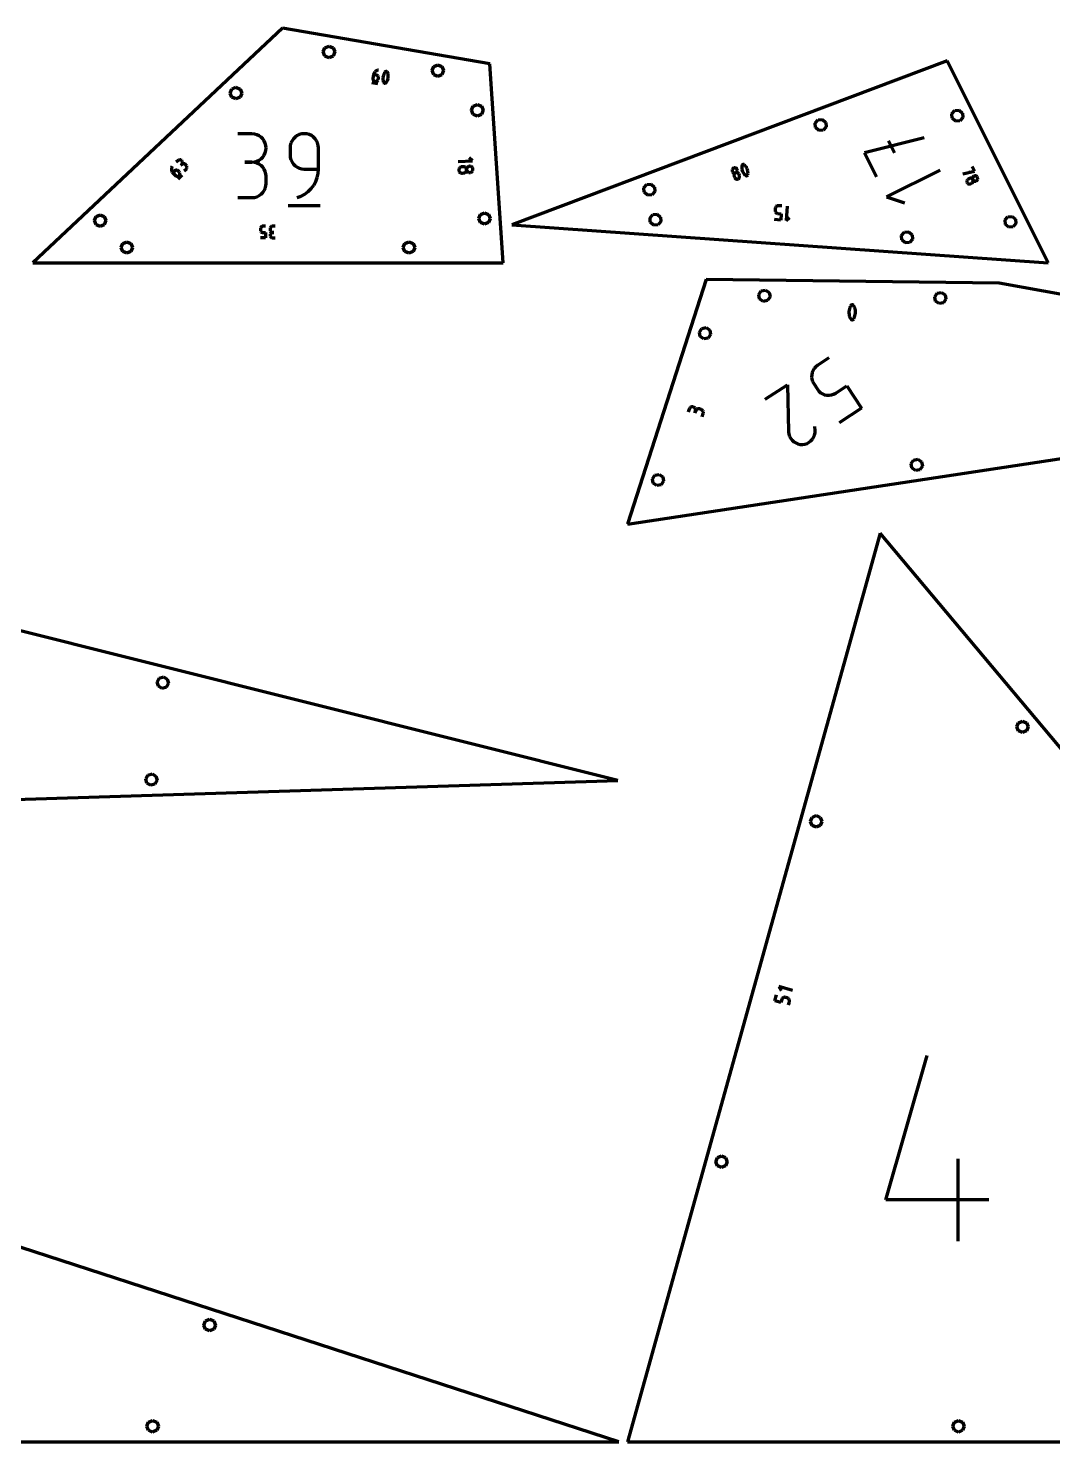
# Model space of a CAD drawing. Header units: inches. Extents: x -100 to 100, y -100 to -26.
# Drawn here: x -2.86 to 11.65, y -84.78 to -64.78 of the extents above; entities that cross this region are included whole.
import ezdxf

# ---------------------------------------------------------------- set-up
doc = ezdxf.new("R2010")
doc.units = ezdxf.units.IN
doc.header["$MEASUREMENT"] = 0
for name, color, linetype, lineweight in [('annotation', 7, 'Continuous', 0), ('boundary', 7, 'Continuous', 0), ('hole', 7, 'Continuous', 0)]:
    doc.layers.add(name, color=color, linetype=linetype, lineweight=lineweight)

msp = doc.modelspace()

# ---------------------------------------------------------------- linework, layer by layer
at = {"layer": 'annotation', "color": 1, "lineweight": 70}
for p, q in [((2.032182, -65.422059), (2.029472, -65.433012)), ((2.036365, -65.411806), (2.032182, -65.422059)), ((2.041901, -65.402368), (2.036365, -65.411806)), ((2.048669, -65.393862), (2.041901, -65.402368)), ((2.056547, -65.386402), (2.048669, -65.393862)), ((2.065415, -65.380103), (2.056547, -65.386402)), ((2.075151, -65.37508), (2.065415, -65.380103)), ((2.085635, -65.37145), (2.075151, -65.37508)), ((2.096746, -65.369327), (2.085635, -65.37145)), ((2.096746, -65.369327), (2.096746, -65.369327)), ((2.181107, -65.412404), (2.173778, -65.426816)), ((2.189936, -65.398691), (2.181107, -65.412404)), ((2.192658, -65.395531), (2.189936, -65.398691)), ((2.189936, -65.398691), (2.189936, -65.398691)), ((2.195813, -65.392982), (2.192658, -65.395531)), ((2.199308, -65.391058), (2.195813, -65.392982)), ((2.203051, -65.389771), (2.199308, -65.391058)), ((2.206948, -65.389137), (2.203051, -65.389771)), ((2.210909, -65.38917), (2.206948, -65.389137)), ((2.214839, -65.389883), (2.210909, -65.38917)), ((2.218648, -65.39129), (2.214839, -65.389883)), ((2.222242, -65.393406), (2.218648, -65.39129)), ((2.223581, -65.394432), (2.222242, -65.393406)), ((2.222242, -65.393406), (2.222242, -65.393406)), ((2.224841, -65.395563), (2.223581, -65.394432)), ((2.226016, -65.39679), (2.224841, -65.395563)), ((2.2271, -65.398105), (2.226016, -65.39679)), ((2.228089, -65.3995), (2.2271, -65.398105)), ((2.228975, -65.400968), (2.228089, -65.3995)), ((2.229754, -65.402499), (2.228975, -65.400968)), ((2.23042, -65.404086), (2.229754, -65.402499)), ((2.230967, -65.405719), (2.23042, -65.404086)), ((2.234745, -65.421627), (2.230967, -65.405719)), ((2.230967, -65.405719), (2.230967, -65.405719)), ((2.236871, -65.437685), (2.234745, -65.421627)), ((2.005773, -65.543765), (2.087823, -65.557841)), ((2.020115, -65.487554), (2.019579, -65.494211)), ((2.019579, -65.494211), (2.020216, -65.500672)), ((2.029472, -65.433012), (2.020115, -65.487554)), ((2.020115, -65.487554), (2.020115, -65.487554)), ((2.020216, -65.500672), (2.02194, -65.506818)), ((2.02194, -65.506818), (2.024666, -65.512528)), ((2.024666, -65.512528), (2.028306, -65.517679)), ((2.028306, -65.517679), (2.032776, -65.522152)), ((2.065912, -65.439264), (2.029472, -65.433012)), ((2.032776, -65.522152), (2.037988, -65.525825)), ((2.037988, -65.525825), (2.043857, -65.528577)), ((2.043857, -65.528577), (2.050296, -65.530287)), ((2.050296, -65.530287), (2.050296, -65.530287)), ((2.050296, -65.530287), (2.056951, -65.530824)), ((2.056951, -65.530824), (2.063409, -65.530186)), ((2.063409, -65.530186), (2.06955, -65.528461)), ((2.072366, -65.440973), (2.065912, -65.439264)), ((2.06955, -65.528461), (2.075253, -65.525733)), ((2.078243, -65.443718), (2.072366, -65.440973)), ((2.075253, -65.525733), (2.080398, -65.522089)), ((2.08346, -65.447379), (2.078243, -65.443718)), ((2.080398, -65.522089), (2.084865, -65.517613)), ((2.08793, -65.451837), (2.08346, -65.447379)), ((2.084865, -65.517613), (2.088534, -65.512393)), ((2.091569, -65.456972), (2.08793, -65.451837)), ((2.088534, -65.512393), (2.091284, -65.506512)), ((2.091284, -65.506512), (2.092995, -65.500057)), ((2.094292, -65.462666), (2.091569, -65.456972)), ((2.092995, -65.500057), (2.09611, -65.481904)), ((2.096013, -65.468799), (2.094292, -65.462666)), ((2.096647, -65.475252), (2.096013, -65.468799)), ((2.09611, -65.481904), (2.096647, -65.475252)), ((2.09611, -65.481904), (2.09611, -65.481904)), ((2.160993, -65.473032), (2.159868, -65.489026)), ((2.159868, -65.489026), (2.160346, -65.505112)), ((2.160346, -65.505112), (2.162448, -65.521168)), ((2.1637, -65.457252), (2.160993, -65.473032)), ((2.162448, -65.521168), (2.166195, -65.537073)), ((2.167969, -65.441806), (2.1637, -65.457252)), ((2.166195, -65.537073), (2.166195, -65.537073)), ((2.166195, -65.537073), (2.16674, -65.538703)), ((2.16674, -65.538703), (2.1674, -65.540282)), ((2.1674, -65.540282), (2.168173, -65.541803)), ((2.173778, -65.426816), (2.167969, -65.441806)), ((2.168173, -65.541803), (2.169056, -65.543262)), ((2.169056, -65.543262), (2.170045, -65.544654)), ((2.170045, -65.544654), (2.171137, -65.545975)), ((2.171137, -65.545975), (2.17233, -65.547218)), ((2.17233, -65.547218), (2.17362, -65.548379)), ((2.17362, -65.548379), (2.175004, -65.549454)), ((2.175004, -65.549454), (2.175004, -65.549454)), ((2.175004, -65.549454), (2.178573, -65.551534)), ((2.178573, -65.551534), (2.182363, -65.552913)), ((2.182363, -65.552913), (2.18628, -65.553605)), ((2.18628, -65.553605), (2.190232, -65.553625)), ((2.190232, -65.553625), (2.194123, -65.552984)), ((2.194123, -65.552984), (2.197862, -65.551698)), ((2.197862, -65.551698), (2.201354, -65.54978)), ((2.201354, -65.54978), (2.204507, -65.547243)), ((2.204507, -65.547243), (2.207227, -65.544102)), ((2.207227, -65.544102), (2.216086, -65.530391)), ((2.207227, -65.544102), (2.207227, -65.544102)), ((2.216086, -65.530391), (2.223439, -65.51598)), ((2.223439, -65.51598), (2.229264, -65.500991)), ((2.229264, -65.500991), (2.23354, -65.485546)), ((2.23354, -65.485546), (2.236247, -65.469766)), ((2.236247, -65.469766), (2.237364, -65.453771)), ((2.237364, -65.453771), (2.236871, -65.437685)), ((0.30642, -66.270219), (0.105707, -66.270219)), ((0.342519, -66.273459), (0.30642, -66.270219)), ((0.376486, -66.282797), (0.342519, -66.273459)), ((0.407758, -66.297658), (0.376486, -66.282797)), ((0.435769, -66.317468), (0.407758, -66.297658)), ((0.459953, -66.341652), (0.435769, -66.317468)), ((0.479747, -66.369636), (0.459953, -66.341652)), ((0.494585, -66.400847), (0.479747, -66.369636)), ((0.503902, -66.434709), (0.494585, -66.400847)), ((0.858605, -66.400065), (0.849265, -66.434059)), ((0.873474, -66.368756), (0.858605, -66.400065)), ((0.893298, -66.3407), (0.873474, -66.368756)), ((0.917506, -66.316469), (0.893298, -66.3407)), ((0.945526, -66.29663), (0.917506, -66.316469)), ((0.976786, -66.281755), (0.945526, -66.29663)), ((1.010714, -66.272412), (0.976786, -66.281755)), ((1.046738, -66.269171), (1.010714, -66.272412)), ((1.082837, -66.272412), (1.046738, -66.269171)), ((1.046738, -66.269171), (1.046738, -66.269171)), ((1.116804, -66.281755), (1.082837, -66.272412)), ((1.148076, -66.29663), (1.116804, -66.281755)), ((1.176086, -66.316469), (1.148076, -66.29663)), ((1.200271, -66.3407), (1.176086, -66.316469)), ((1.220065, -66.368756), (1.200271, -66.3407)), ((1.234903, -66.400065), (1.220065, -66.368756)), ((1.24422, -66.434059), (1.234903, -66.400065)), ((9.826474, -66.329176), (8.981646, -66.541169)), ((9.320144, -66.371513), (9.404841, -66.5405)), ((0.435769, -66.624348), (0.459953, -66.600116)), ((0.459953, -66.600116), (0.479747, -66.572061)), ((0.479747, -66.572061), (0.494585, -66.540751)), ((0.494585, -66.540751), (0.503902, -66.506758)), ((0.507133, -66.470649), (0.503902, -66.434709)), ((0.503902, -66.506758), (0.507133, -66.470649)), ((0.507133, -66.470649), (0.507133, -66.470649)), ((0.849265, -66.434059), (0.846025, -66.470167)), ((0.846025, -66.470167), (0.846025, -66.570666)), ((0.846025, -66.570666), (0.846025, -66.570666)), ((0.846025, -66.570666), (0.849265, -66.606772)), ((0.849265, -66.606772), (0.858605, -66.640761)), ((1.247451, -66.470167), (1.24422, -66.434059)), ((1.247451, -66.771606), (1.247451, -66.470167)), ((1.247451, -66.470167), (1.247451, -66.470167)), ((3.428144, -66.651351), (3.380418, -66.609608)), ((8.981646, -66.541169), (9.151063, -66.879191)), ((-0.835181, -66.760736), (-0.835499, -66.771592)), ((-0.835499, -66.771592), (-0.834296, -66.782358)), ((-0.833324, -66.749957), (-0.835181, -66.760736)), ((-0.834296, -66.782358), (-0.831592, -66.792869)), ((-0.829907, -66.739419), (-0.833324, -66.749957)), ((-0.831592, -66.792869), (-0.827404, -66.802959)), ((-0.824912, -66.72929), (-0.829907, -66.739419)), ((-0.827404, -66.802959), (-0.821753, -66.812462)), ((-0.824912, -66.72929), (-0.824912, -66.72929)), ((-0.821753, -66.812462), (-0.814657, -66.821213)), ((-0.787747, -66.795942), (-0.814657, -66.821213)), ((-0.814657, -66.821213), (-0.776833, -66.861489)), ((-0.782502, -66.791829), (-0.787747, -66.795942)), ((-0.776778, -66.788798), (-0.782502, -66.791829)), ((-0.770722, -66.786845), (-0.776778, -66.788798)), ((-0.76448, -66.785966), (-0.770722, -66.786845)), ((-0.73903, -66.648903), (-0.76594, -66.674173)), ((-0.758199, -66.786157), (-0.76448, -66.785966)), ((-0.752024, -66.787414), (-0.758199, -66.786157)), ((-0.746102, -66.789734), (-0.752024, -66.787414)), ((-0.740579, -66.793111), (-0.746102, -66.789734)), ((-0.735603, -66.797543), (-0.740579, -66.793111)), ((-0.733783, -66.644792), (-0.73903, -66.648903)), ((-0.723014, -66.810948), (-0.735603, -66.797543)), ((-0.735603, -66.797543), (-0.735603, -66.797543)), ((-0.728053, -66.641767), (-0.733783, -66.644792)), ((-0.721989, -66.639822), (-0.728053, -66.641767)), ((-0.718901, -66.816196), (-0.723014, -66.810948)), ((-0.71574, -66.638951), (-0.721989, -66.639822)), ((-0.715871, -66.821925), (-0.718901, -66.816196)), ((-0.713919, -66.82799), (-0.715871, -66.821925)), ((-0.709453, -66.639149), (-0.71574, -66.638951)), ((-0.703276, -66.640409), (-0.709453, -66.639149)), ((-0.697357, -66.642725), (-0.703276, -66.640409)), ((-0.688489, -66.702722), (-0.701963, -66.715375)), ((-0.701963, -66.715375), (-0.688489, -66.702722)), ((-0.691844, -66.646092), (-0.697357, -66.642725)), ((-0.686886, -66.650503), (-0.691844, -66.646092)), ((-0.688489, -66.702722), (-0.684057, -66.697742)), ((-0.683241, -66.698611), (-0.688489, -66.702722)), ((-0.688489, -66.702722), (-0.688489, -66.702722)), ((-0.682773, -66.655751), (-0.686886, -66.650503)), ((-0.686886, -66.650503), (-0.686886, -66.650503)), ((-0.684057, -66.697742), (-0.68068, -66.692213)), ((-0.677512, -66.695586), (-0.683241, -66.698611)), ((-0.679742, -66.661482), (-0.682773, -66.655751)), ((-0.68068, -66.692213), (-0.67836, -66.686281)), ((-0.677789, -66.667548), (-0.679742, -66.661482)), ((-0.67836, -66.686281), (-0.677102, -66.680095)), ((-0.676911, -66.673801), (-0.677789, -66.667548)), ((-0.671448, -66.693641), (-0.677512, -66.695586)), ((-0.677102, -66.680095), (-0.676911, -66.673801)), ((-0.665199, -66.69277), (-0.671448, -66.693641)), ((-0.658911, -66.692968), (-0.665199, -66.69277)), ((-0.652734, -66.694228), (-0.658911, -66.692968)), ((-0.646815, -66.696544), (-0.652734, -66.694228)), ((-0.652275, -66.795209), (-0.625366, -66.769938)), ((-0.641303, -66.699911), (-0.646815, -66.696544)), ((-0.636345, -66.704322), (-0.641303, -66.699911)), ((-0.623691, -66.717796), (-0.636345, -66.704322)), ((-0.636345, -66.704322), (-0.636345, -66.704322)), ((-0.625366, -66.769938), (-0.620934, -66.764959)), ((-0.625366, -66.769938), (-0.625366, -66.769938)), ((-0.619598, -66.723023), (-0.623691, -66.717796)), ((-0.620934, -66.764959), (-0.617555, -66.759431)), ((-0.616582, -66.728737), (-0.619598, -66.723023)), ((-0.617555, -66.759431), (-0.615233, -66.753502)), ((-0.614642, -66.73479), (-0.616582, -66.728737)), ((-0.615233, -66.753502), (-0.613971, -66.747321)), ((-0.613772, -66.741034), (-0.614642, -66.73479)), ((-0.613971, -66.747321), (-0.613772, -66.741034)), ((0.30642, -66.671646), (0.205922, -66.671646)), ((0.205922, -66.671646), (0.30642, -66.671646)), ((0.30642, -66.671646), (0.342519, -66.668405)), ((0.342519, -66.674886), (0.30642, -66.671646)), ((0.30642, -66.671646), (0.30642, -66.671646)), ((0.342519, -66.668405), (0.376486, -66.659062)), ((0.376486, -66.684223), (0.342519, -66.674886)), ((0.376486, -66.659062), (0.407758, -66.644186)), ((0.407758, -66.699084), (0.376486, -66.684223)), ((0.407758, -66.644186), (0.435769, -66.624348)), ((0.435769, -66.718894), (0.407758, -66.699084)), ((0.459953, -66.743078), (0.435769, -66.718894)), ((0.479747, -66.771063), (0.459953, -66.743078)), ((0.494585, -66.802273), (0.479747, -66.771063)), ((0.503902, -66.836136), (0.494585, -66.802273)), ((0.858605, -66.640761), (0.873474, -66.672062)), ((0.873474, -66.672062), (0.893298, -66.700109)), ((0.893298, -66.700109), (0.917506, -66.724331)), ((0.917506, -66.724331), (0.945526, -66.744161)), ((0.945526, -66.744161), (0.976786, -66.759029)), ((0.976786, -66.759029), (1.010714, -66.768367)), ((1.010714, -66.768367), (1.046738, -66.771606)), ((1.046738, -66.771606), (1.247451, -66.771606)), ((1.243007, -66.832547), (1.247451, -66.771606)), ((3.226947, -66.664779), (3.428144, -66.651351)), ((3.23514, -66.776833), (3.234958, -66.7849)), ((3.234958, -66.7849), (3.234958, -66.7849)), ((3.234958, -66.7849), (3.23621, -66.792871)), ((3.236704, -66.769143), (3.23514, -66.776833)), ((3.23621, -66.792871), (3.238782, -66.800285)), ((3.239534, -66.761964), (3.236704, -66.769143)), ((3.238782, -66.800285), (3.242541, -66.807023)), ((3.243514, -66.755434), (3.239534, -66.761964)), ((3.242541, -66.807023), (3.247353, -66.812967)), ((3.248527, -66.749687), (3.243514, -66.755434)), ((3.247353, -66.812967), (3.253086, -66.817997)), ((3.254458, -66.744858), (3.248527, -66.749687)), ((3.253086, -66.817997), (3.259606, -66.821995)), ((3.261189, -66.741085), (3.254458, -66.744858)), ((3.259606, -66.821995), (3.266779, -66.82484)), ((3.268606, -66.738501), (3.261189, -66.741085)), ((3.276591, -66.737244), (3.268606, -66.738501)), ((3.298848, -66.735759), (3.276591, -66.737244)), ((3.276591, -66.737244), (3.276591, -66.737244)), ((3.30693, -66.735943), (3.298848, -66.735759)), ((3.314633, -66.737517), (3.30693, -66.735943)), ((3.312801, -66.823858), (3.320228, -66.821275)), ((3.321821, -66.74036), (3.314633, -66.737517)), ((3.320228, -66.821275), (3.326975, -66.817501)), ((3.328359, -66.744355), (3.321821, -66.74036)), ((3.326975, -66.817501), (3.332923, -66.812673)), ((3.334111, -66.749382), (3.328359, -66.744355)), ((3.332923, -66.812673), (3.337956, -66.806926)), ((3.338943, -66.755324), (3.334111, -66.749382)), ((3.337956, -66.806926), (3.341953, -66.800394)), ((3.342718, -66.762062), (3.338943, -66.755324)), ((3.341953, -66.800394), (3.344799, -66.793215)), ((3.345302, -66.769478), (3.342718, -66.762062)), ((3.344799, -66.793215), (3.346373, -66.785522)), ((3.346559, -66.777452), (3.345302, -66.769478)), ((3.346373, -66.785522), (3.346559, -66.777452)), ((3.346745, -66.769385), (3.346559, -66.777452)), ((3.346559, -66.777452), (3.346559, -66.777452)), ((3.346559, -66.777452), (3.346559, -66.777452)), ((3.346559, -66.777452), (3.347815, -66.785422)), ((3.348321, -66.761693), (3.346745, -66.769385)), ((3.347815, -66.785422), (3.350399, -66.792836)), ((3.351167, -66.754514), (3.348321, -66.761693)), ((3.350399, -66.792836), (3.354175, -66.799573)), ((3.355167, -66.747982), (3.351167, -66.754514)), ((3.354175, -66.799573), (3.359007, -66.805516)), ((3.360201, -66.742234), (3.355167, -66.747982)), ((3.359007, -66.805516), (3.36476, -66.810544)), ((3.366152, -66.737404), (3.360201, -66.742234)), ((3.36476, -66.810544), (3.3713, -66.81454)), ((3.372901, -66.733629), (3.366152, -66.737404)), ((3.3713, -66.81454), (3.37849, -66.817385)), ((3.380329, -66.731045), (3.372901, -66.733629)), ((3.37849, -66.817385), (3.386196, -66.818959)), ((3.388318, -66.729787), (3.380329, -66.731045)), ((3.386196, -66.818959), (3.394282, -66.819144)), ((3.396366, -66.729974), (3.388318, -66.729787)), ((3.388318, -66.729787), (3.388318, -66.729787)), ((3.394282, -66.819144), (3.402234, -66.817889)), ((3.394282, -66.819144), (3.394282, -66.819144)), ((3.404043, -66.731549), (3.396366, -66.729974)), ((3.402234, -66.817889), (3.409633, -66.815308)), ((3.411211, -66.734394), (3.404043, -66.731549)), ((3.409633, -66.815308), (3.416359, -66.811536)), ((3.417735, -66.73839), (3.411211, -66.734394)), ((3.416359, -66.811536), (3.422294, -66.806709)), ((3.423477, -66.743418), (3.417735, -66.73839)), ((3.422294, -66.806709), (3.427318, -66.800962)), ((3.428303, -66.749361), (3.423477, -66.743418)), ((3.427318, -66.800962), (3.431311, -66.794431)), ((3.432076, -66.756099), (3.428303, -66.749361)), ((3.431311, -66.794431), (3.434155, -66.787251)), ((3.434658, -66.763514), (3.432076, -66.756099)), ((3.434155, -66.787251), (3.435729, -66.779558)), ((3.435915, -66.771488), (3.434658, -66.763514)), ((3.435729, -66.779558), (3.435915, -66.771488)), ((3.435915, -66.771488), (3.435915, -66.771488)), ((7.106905, -66.782392), (7.106371, -66.788737)), ((7.106371, -66.788737), (7.106963, -66.79518)), ((7.108502, -66.77628), (7.106905, -66.782392)), ((7.106963, -66.79518), (7.10874, -66.801585)), ((7.111102, -66.770539), (7.108502, -66.77628)), ((7.10874, -66.801585), (7.10874, -66.801585)), ((7.10874, -66.801585), (7.111645, -66.807599)), ((7.114644, -66.765304), (7.111102, -66.770539)), ((7.111645, -66.807599), (7.115464, -66.812851)), ((7.119067, -66.760711), (7.114644, -66.765304)), ((7.115464, -66.812851), (7.120061, -66.817281)), ((7.12431, -66.756896), (7.119067, -66.760711)), ((7.120061, -66.817281), (7.125301, -66.820829)), ((7.130311, -66.753996), (7.12431, -66.756896)), ((7.125301, -66.820829), (7.131049, -66.823432)), ((7.136733, -66.752212), (7.130311, -66.753996)), ((7.130311, -66.753996), (7.130311, -66.753996)), ((7.131049, -66.823432), (7.137167, -66.825031)), ((7.143189, -66.751616), (7.136733, -66.752212)), ((7.149544, -66.752146), (7.143189, -66.751616)), ((7.15566, -66.75374), (7.149544, -66.752146)), ((7.149977, -66.824969), (7.156397, -66.823187)), ((7.156397, -66.823187), (7.150396, -66.826087)), ((7.161404, -66.756336), (7.15566, -66.75374)), ((7.156397, -66.823187), (7.162396, -66.820287)), ((7.162819, -66.821403), (7.156397, -66.823187)), ((7.156397, -66.823187), (7.156397, -66.823187)), ((7.156397, -66.823187), (7.156397, -66.823187)), ((7.166638, -66.759871), (7.161404, -66.756336)), ((7.162396, -66.820287), (7.167637, -66.816472)), ((7.169276, -66.820807), (7.162819, -66.821403)), ((7.171228, -66.764285), (7.166638, -66.759871)), ((7.167637, -66.816472), (7.172058, -66.811877)), ((7.17563, -66.821338), (7.169276, -66.820807)), ((7.175037, -66.769515), (7.171228, -66.764285)), ((7.172058, -66.811877), (7.175598, -66.806636)), ((7.177931, -66.775499), (7.175037, -66.769515)), ((7.175598, -66.806636), (7.178196, -66.800887)), ((7.181748, -66.822936), (7.17563, -66.821338)), ((7.177931, -66.775499), (7.177931, -66.775499)), ((7.179719, -66.781934), (7.177931, -66.775499)), ((7.178196, -66.800887), (7.17979, -66.794763)), ((7.180318, -66.7884), (7.179719, -66.781934)), ((7.17979, -66.794763), (7.180318, -66.7884)), ((7.187494, -66.825538), (7.181748, -66.822936)), ((7.24285, -66.725439), (7.242172, -66.741734)), ((7.242172, -66.741734), (7.243142, -66.757874)), ((7.2436, -66.721336), (7.24285, -66.725439)), ((7.24285, -66.725439), (7.24285, -66.725439)), ((7.243142, -66.757874), (7.245714, -66.773743)), ((7.245032, -66.717541), (7.2436, -66.721336)), ((7.247073, -66.714113), (7.245032, -66.717541)), ((7.245714, -66.773743), (7.249846, -66.789226)), ((7.24965, -66.71111), (7.247073, -66.714113)), ((7.252691, -66.708591), (7.24965, -66.71111)), ((7.249846, -66.789226), (7.255494, -66.804207)), ((7.256124, -66.706616), (7.252691, -66.708591)), ((7.255494, -66.804207), (7.262615, -66.818572)), ((7.259875, -66.705242), (7.256124, -66.706616)), ((7.263872, -66.704529), (7.259875, -66.705242)), ((7.262615, -66.818572), (7.271166, -66.832206)), ((7.268043, -66.704536), (7.263872, -66.704529)), ((7.269717, -66.704744), (7.268043, -66.704536)), ((7.268043, -66.704536), (7.268043, -66.704536)), ((7.271376, -66.705082), (7.269717, -66.704744)), ((7.27301, -66.705546), (7.271376, -66.705082)), ((7.274611, -66.706132), (7.27301, -66.705546)), ((7.276169, -66.706835), (7.274611, -66.706132)), ((7.277677, -66.707653), (7.276169, -66.706835)), ((7.279123, -66.708579), (7.277677, -66.707653)), ((7.2805, -66.709611), (7.279123, -66.708579)), ((7.281799, -66.710743), (7.2805, -66.709611)), ((7.293105, -66.722554), (7.281799, -66.710743)), ((7.281799, -66.710743), (7.281799, -66.710743)), ((7.303063, -66.735329), (7.293105, -66.722554)), ((7.311627, -66.748956), (7.303063, -66.735329)), ((7.318755, -66.763317), (7.311627, -66.748956)), ((7.324403, -66.778299), (7.318755, -66.763317)), ((7.328528, -66.793785), (7.324403, -66.778299)), ((7.331087, -66.809661), (7.328528, -66.793785)), ((7.332035, -66.825811), (7.331087, -66.809661)), ((10.054038, -66.783212), (9.293907, -67.164192)), ((10.371882, -66.839343), (10.536984, -66.797914)), ((10.470832, -66.831069), (10.45428, -66.798045)), ((10.536984, -66.797914), (10.503875, -66.731856)), ((-0.776833, -66.861489), (-0.776833, -66.861489)), ((-0.776833, -66.861489), (-0.771852, -66.865922)), ((-0.771852, -66.865922), (-0.766321, -66.869303)), ((-0.766321, -66.869303), (-0.760386, -66.871628)), ((-0.760386, -66.871628), (-0.754197, -66.872892)), ((-0.754197, -66.872892), (-0.747902, -66.873091)), ((-0.747902, -66.873091), (-0.741649, -66.872222)), ((-0.741649, -66.872222), (-0.735586, -66.87028)), ((-0.740679, -66.906742), (-0.680089, -66.849842)), ((-0.735586, -66.87028), (-0.729861, -66.86726)), ((-0.729861, -66.86726), (-0.724624, -66.863159)), ((-0.724624, -66.863159), (-0.720192, -66.858179)), ((-0.724624, -66.863159), (-0.724624, -66.863159)), ((-0.720192, -66.858179), (-0.716814, -66.852651)), ((-0.716814, -66.852651), (-0.714493, -66.84672)), ((-0.714493, -66.84672), (-0.713234, -66.840535)), ((-0.713041, -66.834243), (-0.713919, -66.82799)), ((-0.713234, -66.840535), (-0.713041, -66.834243)), ((0.494585, -67.042399), (0.503902, -67.008528)), ((0.507133, -66.872075), (0.503902, -66.836136)), ((0.503902, -67.008528), (0.507133, -66.972574)), ((0.507133, -66.972574), (0.507133, -66.872075)), ((0.507133, -66.872075), (0.507133, -66.872075)), ((1.145428, -67.045288), (1.180704, -66.998229)), ((1.180704, -66.998229), (1.209089, -66.946595)), ((1.209089, -66.946595), (1.230038, -66.891122)), ((1.230038, -66.891122), (1.243007, -66.832547)), ((3.266779, -66.82484), (3.274473, -66.826415)), ((3.274473, -66.826415), (3.282555, -66.8266)), ((3.282555, -66.8266), (3.304812, -66.825115)), ((3.304812, -66.825115), (3.312801, -66.823858)), ((3.304812, -66.825115), (3.304812, -66.825115)), ((7.133001, -66.851609), (7.132473, -66.85797)), ((7.132473, -66.85797), (7.133072, -66.864433)), ((7.134594, -66.845487), (7.133001, -66.851609)), ((7.133072, -66.864433), (7.134859, -66.870864)), ((7.137192, -66.839738), (7.134594, -66.845487)), ((7.134859, -66.870864), (7.141357, -66.888099)), ((7.137167, -66.825031), (7.143522, -66.825564)), ((7.140732, -66.834498), (7.137192, -66.839738)), ((7.145154, -66.829903), (7.140732, -66.834498)), ((7.141357, -66.888099), (7.141357, -66.888099)), ((7.141357, -66.888099), (7.144261, -66.894109)), ((7.143522, -66.825564), (7.149977, -66.824969)), ((7.144261, -66.894109), (7.148076, -66.899352)), ((7.150396, -66.826087), (7.145154, -66.829903)), ((7.148076, -66.899352), (7.152669, -66.903769)), ((7.152669, -66.903769), (7.157903, -66.907301)), ((7.157903, -66.907301), (7.163644, -66.909889)), ((7.163644, -66.909889), (7.169757, -66.911472)), ((7.169757, -66.911472), (7.176107, -66.911991)), ((7.176107, -66.911991), (7.182559, -66.911388)), ((7.182559, -66.911388), (7.188977, -66.909602)), ((7.192732, -66.829084), (7.187494, -66.825538)), ((7.188977, -66.909602), (7.194977, -66.906706)), ((7.188977, -66.909602), (7.188977, -66.909602)), ((7.197328, -66.833514), (7.192732, -66.829084)), ((7.194977, -66.906706), (7.200221, -66.9029)), ((7.201146, -66.838765), (7.197328, -66.833514)), ((7.200221, -66.9029), (7.204648, -66.898318)), ((7.204051, -66.844778), (7.201146, -66.838765)), ((7.210548, -66.862013), (7.204051, -66.844778)), ((7.204051, -66.844778), (7.204051, -66.844778)), ((7.204648, -66.898318), (7.208194, -66.893093)), ((7.208194, -66.893093), (7.210798, -66.887359)), ((7.212335, -66.868444), (7.210548, -66.862013)), ((7.210798, -66.887359), (7.212397, -66.881251)), ((7.21293, -66.874901), (7.212335, -66.868444)), ((7.212397, -66.881251), (7.21293, -66.874901)), ((7.271166, -66.832206), (7.281102, -66.844992)), ((7.281102, -66.844992), (7.292381, -66.856816)), ((7.292381, -66.856816), (7.292381, -66.856816)), ((7.292381, -66.856816), (7.293676, -66.857947)), ((7.293676, -66.857947), (7.295044, -66.858974)), ((7.295044, -66.858974), (7.29648, -66.859895)), ((7.29648, -66.859895), (7.29798, -66.860707)), ((7.29798, -66.860707), (7.299537, -66.861408)), ((7.299537, -66.861408), (7.301147, -66.861994)), ((7.301147, -66.861994), (7.302805, -66.862463)), ((7.302805, -66.862463), (7.304505, -66.862812)), ((7.304505, -66.862812), (7.306243, -66.863039)), ((7.306243, -66.863039), (7.310374, -66.863027)), ((7.306243, -66.863039), (7.306243, -66.863039)), ((7.310374, -66.863027), (7.314341, -66.8623)), ((7.314341, -66.8623), (7.31807, -66.860915)), ((7.31807, -66.860915), (7.321488, -66.858933)), ((7.321488, -66.858933), (7.324521, -66.856412)), ((7.324521, -66.856412), (7.327095, -66.853411)), ((7.327095, -66.853411), (7.329137, -66.849989)), ((7.329137, -66.849989), (7.330573, -66.846206)), ((7.330573, -66.846206), (7.33133, -66.84212)), ((7.33133, -66.84212), (7.332035, -66.825811)), ((7.33133, -66.84212), (7.33133, -66.84212)), ((10.429975, -66.935952), (10.429037, -66.942184)), ((10.429037, -66.942184), (10.429179, -66.948541)), ((10.429179, -66.948541), (10.430447, -66.954882)), ((10.431947, -66.929985), (10.429975, -66.935952)), ((10.430447, -66.954882), (10.432885, -66.961068)), ((10.434911, -66.924424), (10.431947, -66.929985)), ((10.432885, -66.961068), (10.432885, -66.961068)), ((10.432885, -66.961068), (10.436382, -66.966723)), ((10.438819, -66.919407), (10.434911, -66.924424)), ((10.436382, -66.966723), (10.440704, -66.971534)), ((10.443628, -66.915076), (10.438819, -66.919407)), ((10.440704, -66.971534), (10.445711, -66.975453)), ((10.449293, -66.911571), (10.443628, -66.915076)), ((10.445711, -66.975453), (10.451265, -66.978431)), ((10.465726, -66.903335), (10.449293, -66.911571)), ((10.449293, -66.911571), (10.449293, -66.911571)), ((10.451265, -66.978431), (10.457226, -66.980421)), ((10.457226, -66.980421), (10.463455, -66.981376)), ((10.463455, -66.981376), (10.469813, -66.981247)), ((10.471924, -66.900894), (10.465726, -66.903335)), ((10.469813, -66.981247), (10.476161, -66.979986)), ((10.478278, -66.899629), (10.471924, -66.900894)), ((10.476161, -66.979986), (10.482359, -66.977546)), ((10.484646, -66.899494), (10.478278, -66.899629)), ((10.482359, -66.977546), (10.498792, -66.969309)), ((10.490888, -66.90044), (10.484646, -66.899494)), ((10.496864, -66.902422), (10.490888, -66.90044)), ((10.502432, -66.905393), (10.496864, -66.902422)), ((10.498792, -66.969309), (10.50446, -66.965803)), ((10.498792, -66.969309), (10.498792, -66.969309)), ((10.507451, -66.909306), (10.502432, -66.905393)), ((10.50446, -66.965803), (10.509277, -66.961469)), ((10.511782, -66.914114), (10.507451, -66.909306)), ((10.509277, -66.961469), (10.513197, -66.956448)), ((10.512412, -66.894635), (10.511459, -66.900874)), ((10.511459, -66.900874), (10.51159, -66.907237)), ((10.51159, -66.907237), (10.512849, -66.913582)), ((10.515284, -66.91977), (10.511782, -66.914114)), ((10.5144, -66.88866), (10.512412, -66.894635)), ((10.512849, -66.913582), (10.515284, -66.91977)), ((10.513197, -66.956448), (10.516174, -66.95088)), ((10.517378, -66.883091), (10.5144, -66.88866)), ((10.51772, -66.92596), (10.515284, -66.91977)), ((10.515284, -66.91977), (10.515284, -66.91977)), ((10.515284, -66.91977), (10.515284, -66.91977)), ((10.515284, -66.91977), (10.518784, -66.925424)), ((10.516174, -66.95088), (10.518161, -66.944907)), ((10.521299, -66.878068), (10.517378, -66.883091)), ((10.518981, -66.932306), (10.51772, -66.92596)), ((10.518161, -66.944907), (10.519112, -66.938669)), ((10.518784, -66.925424), (10.523114, -66.93023)), ((10.519112, -66.938669), (10.518981, -66.932306)), ((10.526117, -66.873733), (10.521299, -66.878068)), ((10.523114, -66.93023), (10.528134, -66.934142)), ((10.531784, -66.870226), (10.526117, -66.873733)), ((10.528134, -66.934142), (10.533702, -66.937113)), ((10.537958, -66.867798), (10.531784, -66.870226)), ((10.531784, -66.870226), (10.531784, -66.870226)), ((10.533702, -66.937113), (10.539679, -66.939096)), ((10.544292, -66.866543), (10.537958, -66.867798)), ((10.539679, -66.939096), (10.545923, -66.940043)), ((10.550646, -66.866414), (10.544292, -66.866543)), ((10.545923, -66.940043), (10.552293, -66.939907)), ((10.556877, -66.867366), (10.550646, -66.866414)), ((10.552293, -66.939907), (10.558649, -66.938642)), ((10.562846, -66.869352), (10.556877, -66.867366)), ((10.558649, -66.938642), (10.564851, -66.936201)), ((10.568409, -66.872325), (10.562846, -66.869352)), ((10.564851, -66.936201), (10.570491, -66.932708)), ((10.564851, -66.936201), (10.564851, -66.936201)), ((10.573427, -66.876239), (10.568409, -66.872325)), ((10.570491, -66.932708), (10.575287, -66.928384)), ((10.577757, -66.881047), (10.573427, -66.876239)), ((10.575287, -66.928384), (10.579192, -66.923371)), ((10.581258, -66.886703), (10.577757, -66.881047)), ((10.579192, -66.923371), (10.582159, -66.917808)), ((10.583694, -66.892893), (10.581258, -66.886703)), ((10.581258, -66.886703), (10.581258, -66.886703)), ((10.582159, -66.917808), (10.58414, -66.911838)), ((10.584955, -66.89924), (10.583694, -66.892893)), ((10.58414, -66.911838), (10.585088, -66.905602)), ((10.585088, -66.905602), (10.584955, -66.89924)), ((0.105707, -67.173004), (0.30642, -67.173004)), ((0.30642, -67.173004), (0.342519, -67.169765)), ((0.30642, -67.173004), (0.30642, -67.173004)), ((0.342519, -67.169765), (0.376486, -67.160432)), ((0.376486, -67.160432), (0.407758, -67.145578)), ((0.407758, -67.145578), (0.435769, -67.125774)), ((0.435769, -67.125774), (0.459953, -67.101594)), ((0.459953, -67.101594), (0.479747, -67.073612)), ((0.479747, -67.073612), (0.494585, -67.042399)), ((0.946296, -67.173032), (1.003694, -67.151643)), ((0.946296, -67.173032), (0.946296, -67.173032)), ((1.003694, -67.151643), (1.056378, -67.122731)), ((1.056378, -67.122731), (1.103805, -67.087034)), ((1.103805, -67.087034), (1.145428, -67.045288)), ((9.293907, -67.164192), (9.547638, -67.248459)), ((0.820942, -67.286015), (1.272873, -67.286015)), ((7.716022, -67.329184), (7.714448, -67.351435)), ((7.714448, -67.351435), (7.714448, -67.351435)), ((7.714448, -67.351435), (7.714601, -67.359517)), ((7.714601, -67.359517), (7.716144, -67.367218)), ((7.717311, -67.3212), (7.716022, -67.329184)), ((7.716144, -67.367218), (7.71896, -67.374402)), ((7.719924, -67.313784), (7.717311, -67.3212)), ((7.71896, -67.374402), (7.722931, -67.380938)), ((7.723726, -67.307052), (7.719924, -67.313784)), ((7.722931, -67.380938), (7.727937, -67.38669)), ((7.728578, -67.301122), (7.723726, -67.307052)), ((7.727937, -67.38669), (7.733861, -67.391526)), ((7.734347, -67.296113), (7.728578, -67.301122)), ((7.733861, -67.391526), (7.740585, -67.395311)), ((7.740894, -67.292141), (7.734347, -67.296113)), ((7.740585, -67.395311), (7.747991, -67.397913)), ((7.748085, -67.289324), (7.740894, -67.292141)), ((7.747991, -67.397913), (7.75596, -67.399197)), ((7.755782, -67.28778), (7.748085, -67.289324)), ((7.76385, -67.287626), (7.755782, -67.28778)), ((7.75596, -67.399197), (7.800626, -67.402355)), ((7.808516, -67.290785), (7.76385, -67.287626)), ((7.76385, -67.287626), (7.76385, -67.287626)), ((7.800626, -67.402355), (7.794293, -67.491927)), ((7.883938, -67.296118), (7.869715, -67.49726)), ((0.42691, -67.60717), (0.426314, -67.613811)), ((0.426314, -67.613811), (0.426314, -67.632201)), ((0.428627, -67.600919), (0.42691, -67.60717)), ((0.431362, -67.595162), (0.428627, -67.600919)), ((0.435008, -67.590004), (0.431362, -67.595162)), ((0.43946, -67.585549), (0.435008, -67.590004)), ((0.444614, -67.581902), (0.43946, -67.585549)), ((0.450363, -67.579167), (0.444614, -67.581902)), ((0.456603, -67.57745), (0.450363, -67.579167)), ((0.463229, -67.576854), (0.456603, -67.57745)), ((0.500144, -67.576854), (0.463229, -67.576854)), ((0.463229, -67.576854), (0.463229, -67.576854)), ((0.563077, -67.60711), (0.562483, -67.613723)), ((0.562483, -67.613723), (0.562483, -67.632206)), ((0.564791, -67.60088), (0.563077, -67.60711)), ((0.56752, -67.59514), (0.564791, -67.60088)), ((0.571161, -67.589993), (0.56752, -67.59514)), ((0.575609, -67.585546), (0.571161, -67.589993)), ((0.58076, -67.581904), (0.575609, -67.585546)), ((0.586512, -67.579172), (0.58076, -67.581904)), ((0.592759, -67.577455), (0.586512, -67.579172)), ((0.599398, -67.57686), (0.592759, -67.577455)), ((0.636314, -67.57686), (0.599398, -67.57686)), ((0.599398, -67.57686), (0.599398, -67.57686)), ((7.794293, -67.491927), (7.704961, -67.48561)), ((7.869715, -67.49726), (7.917594, -67.455693)), ((0.426314, -67.632201), (0.426314, -67.632201)), ((0.426314, -67.632201), (0.426909, -67.638839)), ((0.500144, -67.743092), (0.426314, -67.743092)), ((0.426909, -67.638839), (0.428626, -67.645081)), ((0.428626, -67.645081), (0.43136, -67.650826)), ((0.43136, -67.650826), (0.435005, -67.655969)), ((0.435005, -67.655969), (0.439456, -67.660408)), ((0.439456, -67.660408), (0.444609, -67.664041)), ((0.444609, -67.664041), (0.450359, -67.666763)), ((0.450359, -67.666763), (0.4566, -67.668472)), ((0.4566, -67.668472), (0.463229, -67.669064)), ((0.463229, -67.669064), (0.500144, -67.669064)), ((0.500144, -67.669064), (0.500144, -67.743092)), ((0.562483, -67.632206), (0.562483, -67.632206)), ((0.562483, -67.632206), (0.563077, -67.638816)), ((0.563077, -67.699395), (0.562483, -67.706037)), ((0.562483, -67.706037), (0.562483, -67.706037)), ((0.562483, -67.706037), (0.563077, -67.712647)), ((0.563077, -67.638816), (0.564791, -67.645044)), ((0.564791, -67.693143), (0.563077, -67.699395)), ((0.563077, -67.712647), (0.564791, -67.718875)), ((0.564791, -67.645044), (0.56752, -67.650784)), ((0.56752, -67.687385), (0.564791, -67.693143)), ((0.564791, -67.718875), (0.56752, -67.724615)), ((0.56752, -67.650784), (0.571161, -67.655931)), ((0.571161, -67.682225), (0.56752, -67.687385)), ((0.56752, -67.724615), (0.571161, -67.729762)), ((0.571161, -67.655931), (0.575609, -67.660379)), ((0.575609, -67.677768), (0.571161, -67.682225)), ((0.571161, -67.729762), (0.575609, -67.73421)), ((0.575609, -67.660379), (0.58076, -67.664023)), ((0.58076, -67.67412), (0.575609, -67.677768)), ((0.575609, -67.73421), (0.58076, -67.737853)), ((0.58076, -67.664023), (0.586512, -67.666756)), ((0.586512, -67.671384), (0.58076, -67.67412)), ((0.58076, -67.737853), (0.586512, -67.740586)), ((0.586512, -67.666756), (0.592759, -67.668473)), ((0.592759, -67.669665), (0.586512, -67.671384)), ((0.586512, -67.740586), (0.592759, -67.742304)), ((0.592759, -67.668473), (0.599398, -67.669069)), ((0.599398, -67.669069), (0.592759, -67.669665)), ((0.592759, -67.742304), (0.599398, -67.7429)), ((0.599398, -67.669069), (0.617882, -67.669069)), ((0.617882, -67.669069), (0.599398, -67.669069)), ((0.599398, -67.669069), (0.599398, -67.669069)), ((0.599398, -67.7429), (0.636314, -67.7429)), ((8.76048, -68.786627), (8.760225, -68.806819)), ((8.760225, -68.806819), (8.761984, -68.826965)), ((8.762746, -68.766542), (8.76048, -68.786627)), ((8.767021, -68.746722), (8.762746, -68.766542)), ((8.773304, -68.72732), (8.767021, -68.746722)), ((8.781592, -68.708493), (8.773304, -68.72732)), ((8.784359, -68.704019), (8.781592, -68.708493)), ((8.781592, -68.708493), (8.781592, -68.708493)), ((8.787786, -68.700221), (8.784359, -68.704019)), ((8.791759, -68.697132), (8.787786, -68.700221)), ((8.796167, -68.694791), (8.791759, -68.697132)), ((8.800897, -68.693231), (8.796167, -68.694791)), ((8.805837, -68.692489), (8.800897, -68.693231)), ((8.810874, -68.6926), (8.805837, -68.692489)), ((8.815897, -68.693601), (8.810874, -68.6926)), ((8.820793, -68.695527), (8.815897, -68.693601)), ((8.822663, -68.69654), (8.820793, -68.695527)), ((8.820793, -68.695527), (8.820793, -68.695527)), ((8.824456, -68.6977), (8.822663, -68.69654)), ((8.826162, -68.698996), (8.824456, -68.6977)), ((8.827773, -68.70042), (8.826162, -68.698996)), ((8.82928, -68.701963), (8.827773, -68.70042)), ((8.830674, -68.703616), (8.82928, -68.701963)), ((8.831947, -68.70537), (8.830674, -68.703616)), ((8.83309, -68.707214), (8.831947, -68.70537)), ((8.834094, -68.709142), (8.83309, -68.707214)), ((8.841943, -68.728212), (8.834094, -68.709142)), ((8.834094, -68.709142), (8.834094, -68.709142)), ((8.847764, -68.747795), (8.841943, -68.728212)), ((8.851557, -68.767737), (8.847764, -68.747795)), ((8.850795, -68.82816), (8.853071, -68.808075)), ((8.853325, -68.787882), (8.851557, -68.767737)), ((8.853071, -68.808075), (8.853325, -68.787882)), ((8.761984, -68.826965), (8.765758, -68.846909)), ((8.765758, -68.846909), (8.771549, -68.866495)), ((8.771549, -68.866495), (8.779359, -68.885568)), ((8.779359, -68.885568), (8.779359, -68.885568)), ((8.779359, -68.885568), (8.780359, -68.887492)), ((8.780359, -68.887492), (8.781494, -68.889327)), ((8.781494, -68.889327), (8.782758, -68.89107)), ((8.782758, -68.89107), (8.784145, -68.892713)), ((8.784145, -68.892713), (8.785652, -68.894252)), ((8.785652, -68.894252), (8.787274, -68.895681)), ((8.787274, -68.895681), (8.789005, -68.896994)), ((8.789005, -68.896994), (8.790842, -68.898185)), ((8.790842, -68.898185), (8.792778, -68.89925)), ((8.792778, -68.89925), (8.792778, -68.89925)), ((8.792778, -68.89925), (8.797635, -68.901136)), ((8.797635, -68.901136), (8.802629, -68.902106)), ((8.802629, -68.902106), (8.807646, -68.902194)), ((8.807646, -68.902194), (8.812571, -68.901438)), ((8.812571, -68.901438), (8.817293, -68.899871)), ((8.817293, -68.899871), (8.821696, -68.89753)), ((8.821696, -68.89753), (8.825667, -68.894451)), ((8.825667, -68.894451), (8.829094, -68.890668)), ((8.829094, -68.890668), (8.831861, -68.886217)), ((8.831861, -68.886217), (8.840188, -68.867386)), ((8.831861, -68.886217), (8.831861, -68.886217)), ((8.840188, -68.867386), (8.8465, -68.847982)), ((8.8465, -68.847982), (8.850795, -68.82816)), ((8.252381, -69.619478), (8.24043, -69.649425)), ((8.269422, -69.591785), (8.252381, -69.619478)), ((8.291391, -69.567087), (8.269422, -69.591785)), ((8.318128, -69.546125), (8.291391, -69.567087)), ((8.476324, -69.443558), (8.318128, -69.546125)), ((8.318128, -69.546125), (8.318128, -69.546125)), ((7.576338, -70.027065), (7.892728, -69.82193)), ((7.892728, -69.82193), (7.905527, -70.482136)), ((8.233728, -69.680887), (8.232436, -69.713123)), ((8.232436, -69.713123), (8.236713, -69.745392)), ((8.24043, -69.649425), (8.233728, -69.680887)), ((8.236713, -69.745392), (8.24672, -69.776953)), ((8.24672, -69.776953), (8.262617, -69.807067)), ((8.262617, -69.807067), (8.313712, -69.885874)), ((8.313712, -69.885874), (8.313712, -69.885874)), ((8.313712, -69.885874), (8.334707, -69.912664)), ((8.334707, -69.912664), (8.35941, -69.934644)), ((8.35941, -69.934644), (8.387085, -69.951667)), ((8.387085, -69.951667), (8.416995, -69.963582)), ((8.416995, -69.963582), (8.448406, -69.970238)), ((8.448406, -69.970238), (8.480581, -69.971486)), ((8.480581, -69.971486), (8.512784, -69.967175)), ((8.512784, -69.967175), (8.544279, -69.957156)), ((8.544279, -69.957156), (8.57433, -69.941279)), ((8.57433, -69.941279), (8.732526, -69.838711)), ((8.732526, -69.838711), (8.938211, -70.15595)), ((6.49839, -70.167006), (6.484156, -70.211413)), ((6.501667, -70.159249), (6.49839, -70.167006)), ((6.506142, -70.152396), (6.501667, -70.159249)), ((6.511648, -70.146531), (6.506142, -70.152396)), ((6.518017, -70.141739), (6.511648, -70.146531)), ((6.525083, -70.138103), (6.518017, -70.141739)), ((6.532679, -70.135708), (6.525083, -70.138103)), ((6.540636, -70.134639), (6.532679, -70.135708)), ((6.548789, -70.134979), (6.540636, -70.134639)), ((6.55697, -70.136813), (6.548789, -70.134979)), ((6.564729, -70.140089), (6.55697, -70.136813)), ((6.55697, -70.136813), (6.55697, -70.136813)), ((6.57159, -70.144561), (6.564729, -70.140089)), ((6.577465, -70.150064), (6.57159, -70.144561)), ((6.582268, -70.156433), (6.577465, -70.150064)), ((6.587205, -70.195475), (6.580078, -70.21771)), ((6.580078, -70.21771), (6.587205, -70.195475)), ((6.585914, -70.163503), (6.582268, -70.156433)), ((6.588317, -70.171107), (6.585914, -70.163503)), ((6.587205, -70.195475), (6.589048, -70.187259)), ((6.590482, -70.187718), (6.587205, -70.195475)), ((6.587205, -70.195475), (6.587205, -70.195475)), ((6.58939, -70.179081), (6.588317, -70.171107)), ((6.589048, -70.187259), (6.58939, -70.179081)), ((6.594957, -70.180865), (6.590482, -70.187718)), ((6.600463, -70.175), (6.594957, -70.180865)), ((6.606832, -70.170208), (6.600463, -70.175)), ((6.613898, -70.166572), (6.606832, -70.170208)), ((6.621493, -70.164178), (6.613898, -70.166572)), ((6.629451, -70.163108), (6.621493, -70.164178)), ((6.637604, -70.163448), (6.629451, -70.163108)), ((6.645784, -70.165282), (6.637604, -70.163448)), ((6.668019, -70.17241), (6.645784, -70.165282)), ((6.645784, -70.165282), (6.645784, -70.165282)), ((6.675745, -70.175675), (6.668019, -70.17241)), ((6.682578, -70.180138), (6.675745, -70.175675)), ((6.688432, -70.185634), (6.682578, -70.180138)), ((6.693219, -70.191998), (6.688432, -70.185634)), ((6.696853, -70.199064), (6.693219, -70.191998)), ((6.699248, -70.206666), (6.696853, -70.199064)), ((6.698129, -70.231032), (6.699973, -70.222815)), ((6.700317, -70.214638), (6.699248, -70.206666)), ((6.699973, -70.222815), (6.700317, -70.214638)), ((8.938211, -70.15595), (8.621821, -70.361086)), ((6.683895, -70.275439), (6.698129, -70.231032)), ((6.698129, -70.231032), (6.698129, -70.231032)), ((8.282039, -70.468872), (8.276975, -70.415553)), ((7.905352, -70.484759), (7.905351, -70.485426)), ((7.905351, -70.485426), (7.905367, -70.486108)), ((7.90537, -70.484102), (7.905352, -70.484759)), ((7.905367, -70.486108), (7.905401, -70.48681)), ((7.905406, -70.483449), (7.90537, -70.484102)), ((7.905401, -70.48681), (7.905453, -70.487537)), ((7.905458, -70.482795), (7.905406, -70.483449)), ((7.905453, -70.487537), (7.905522, -70.488295)), ((7.905527, -70.482136), (7.905458, -70.482795)), ((7.905522, -70.488295), (7.905522, -70.488295)), ((7.905522, -70.488295), (7.910255, -70.522039)), ((7.905527, -70.482136), (7.905527, -70.482136)), ((7.910255, -70.522039), (7.920622, -70.553478)), ((7.920622, -70.553478), (7.936058, -70.582115)), ((7.936058, -70.582115), (7.955994, -70.607456)), ((7.955994, -70.607456), (7.979866, -70.629006)), ((8.197101, -70.636432), (8.222417, -70.616466)), ((8.222417, -70.616466), (8.243937, -70.592587)), ((8.243937, -70.592587), (8.261158, -70.565342)), ((8.261158, -70.565342), (8.273583, -70.535277)), ((8.273583, -70.535277), (8.28071, -70.502938)), ((8.28071, -70.502938), (8.282039, -70.468872)), ((7.979866, -70.629006), (8.007106, -70.64627)), ((8.007106, -70.64627), (8.037148, -70.658753)), ((8.037148, -70.658753), (8.069426, -70.665959)), ((8.069426, -70.665959), (8.103374, -70.667394)), ((8.103374, -70.667394), (8.137079, -70.662443)), ((8.103374, -70.667394), (8.103374, -70.667394)), ((8.137079, -70.662443), (8.168489, -70.65194)), ((8.168489, -70.65194), (8.197101, -70.636432)), ((7.962038, -78.396129), (7.76777, -78.342088)), ((7.76777, -78.342088), (7.798957, -78.397293)), ((7.711488, -78.544412), (7.735489, -78.458133)), ((7.797999, -78.568477), (7.711488, -78.544412)), ((7.809999, -78.525337), (7.797999, -78.568477)), ((7.812846, -78.517784), (7.809999, -78.525337)), ((7.816872, -78.511046), (7.812846, -78.517784)), ((7.821922, -78.505211), (7.816872, -78.511046)), ((7.827842, -78.50037), (7.821922, -78.505211)), ((7.834477, -78.496611), (7.827842, -78.50037)), ((7.841673, -78.494024), (7.834477, -78.496611)), ((7.849275, -78.492697), (7.841673, -78.494024)), ((7.857128, -78.49272), (7.849275, -78.492697)), ((7.865078, -78.494181), (7.857128, -78.49272)), ((7.886569, -78.50016), (7.865078, -78.494181)), ((7.865078, -78.494181), (7.865078, -78.494181)), ((7.894135, -78.503015), (7.886569, -78.50016)), ((7.900882, -78.507054), (7.894135, -78.503015)), ((7.906721, -78.512122), (7.900882, -78.507054)), ((7.905756, -78.598453), (7.917757, -78.555313)), ((7.911564, -78.518059), (7.906721, -78.512122)), ((7.915323, -78.524711), (7.911564, -78.518059)), ((7.917909, -78.531919), (7.915323, -78.524711)), ((7.917757, -78.555313), (7.919214, -78.547377)), ((7.917757, -78.555313), (7.917757, -78.555313)), ((7.919236, -78.539526), (7.917909, -78.531919)), ((7.919214, -78.547377), (7.919236, -78.539526)), ((9.285568, -81.360548), (9.86812, -79.317497)), ((10.307011, -81.944583), (10.307011, -80.777831)), ((10.744254, -81.360548), (9.285568, -81.360548))]:
    msp.add_line(p, q, dxfattribs=at)
at = {"layer": 'boundary', "color": 5, "lineweight": 70}
for p, q in [((0.736751, -64.776583), (-2.799498, -68.097473)), ((3.674082, -65.280504), (0.736751, -64.776583)), ((3.862084, -68.097473), (3.674082, -65.280504)), ((10.150798, -65.236413), (3.987084, -67.560234)), ((11.584769, -68.097473), (10.150798, -65.236413)), ((3.987084, -67.560234), (11.584769, -68.097473)), ((-2.799498, -68.097473), (3.862084, -68.097473)), ((6.73668, -68.333549), (5.626391, -71.797274)), ((10.887929, -68.385899), (6.73668, -68.333549)), ((18.825968, -69.800162), (10.887929, -68.385899)), ((5.487634, -75.42428), (-21.846016, -68.591523)), ((5.626391, -71.797274), (18.825968, -69.800162)), ((9.204156, -71.922274), (5.626391, -84.783723)), ((19.998752, -84.783723), (9.204156, -71.922274)), ((-22.702732, -76.3051), (5.487634, -75.42428)), ((5.501391, -84.783723), (-20.21936, -76.4301)), ((-22.702732, -84.783723), (5.501391, -84.783723)), ((5.626391, -84.783723), (19.998752, -84.783723))]:
    msp.add_line(p, q, dxfattribs=at)
at = {"layer": 'hole', "color": 5, "lineweight": 70}
for p, q in [((1.3162, -65.111864), (1.339977, -65.054462)), ((1.339977, -65.169267), (1.3162, -65.111864)), ((1.339977, -65.054462), (1.397379, -65.030685)), ((1.397379, -65.193044), (1.339977, -65.169267)), ((1.397379, -65.030685), (1.454782, -65.054462)), ((1.454782, -65.169267), (1.397379, -65.193044)), ((1.454782, -65.054462), (1.478559, -65.111864)), ((1.478559, -65.111864), (1.454782, -65.169267)), ((2.858299, -65.376423), (2.882076, -65.31902)), ((2.882076, -65.433825), (2.858299, -65.376423)), ((2.882076, -65.31902), (2.939478, -65.295243)), ((2.939478, -65.295243), (2.996881, -65.31902)), ((2.996881, -65.31902), (3.020658, -65.376423)), ((3.020658, -65.376423), (2.996881, -65.433825)), ((0.02239, -65.636217), (0.079792, -65.612441)), ((0.079792, -65.612441), (0.137195, -65.636217)), ((2.939478, -65.457602), (2.882076, -65.433825)), ((2.996881, -65.433825), (2.939478, -65.457602)), ((-0.001387, -65.69362), (0.02239, -65.636217)), ((0.02239, -65.751022), (-0.001387, -65.69362)), ((0.079792, -65.774799), (0.02239, -65.751022)), ((0.137195, -65.751022), (0.079792, -65.774799)), ((0.137195, -65.636217), (0.160971, -65.69362)), ((0.160971, -65.69362), (0.137195, -65.751022)), ((3.417526, -65.937692), (3.441303, -65.880289)), ((3.441303, -65.995094), (3.417526, -65.937692)), ((3.441303, -65.880289), (3.498706, -65.856512)), ((3.498706, -66.018871), (3.441303, -65.995094)), ((3.498706, -65.856512), (3.556108, -65.880289)), ((3.556108, -65.995094), (3.498706, -66.018871)), ((3.556108, -65.880289), (3.579885, -65.937691)), ((3.579885, -65.937691), (3.556108, -65.995094)), ((10.218766, -65.988334), (10.25943, -65.941357)), ((10.22323, -66.050305), (10.218766, -65.988334)), ((10.25943, -65.941357), (10.321401, -65.936893)), ((10.321401, -65.936893), (10.368378, -65.977557)), ((10.368378, -65.977557), (10.372842, -66.039528)), ((8.282554, -66.11991), (8.323217, -66.072933)), ((8.287018, -66.181882), (8.282554, -66.11991)), ((8.333995, -66.222545), (8.287018, -66.181882)), ((8.323217, -66.072933), (8.385189, -66.068469)), ((8.395966, -66.218081), (8.333995, -66.222545)), ((8.385189, -66.068469), (8.432166, -66.109133)), ((8.43663, -66.171104), (8.395966, -66.218081)), ((8.432166, -66.109133), (8.43663, -66.171104)), ((10.270207, -66.090969), (10.22323, -66.050305)), ((10.332178, -66.086505), (10.270207, -66.090969)), ((10.372842, -66.039528), (10.332178, -66.086505)), ((5.855591, -67.034915), (5.896255, -66.987938)), ((5.896255, -66.987938), (5.958226, -66.983474)), ((5.958226, -66.983474), (6.005204, -67.024137)), ((5.860055, -67.096886), (5.855591, -67.034915)), ((5.907032, -67.13755), (5.860055, -67.096886)), ((5.969004, -67.133086), (5.907032, -67.13755)), ((6.009668, -67.086109), (5.969004, -67.133086)), ((6.005204, -67.024137), (6.009668, -67.086109)), ((-1.900446, -67.441952), (-1.843044, -67.418175)), ((-1.843044, -67.418175), (-1.785641, -67.441952)), ((3.519752, -67.469419), (3.543529, -67.412016)), ((3.543529, -67.412016), (3.600931, -67.388239)), ((3.600931, -67.388239), (3.658334, -67.412016)), ((3.658334, -67.412016), (3.682111, -67.469419)), ((5.94361, -67.459136), (5.984274, -67.412159)), ((5.984274, -67.412159), (6.046245, -67.407695)), ((6.046245, -67.407695), (6.093222, -67.448359)), ((-1.924223, -67.499354), (-1.900446, -67.441952)), ((-1.900446, -67.556757), (-1.924223, -67.499354)), ((-1.843044, -67.580534), (-1.900446, -67.556757)), ((-1.785641, -67.556757), (-1.843044, -67.580534)), ((-1.785641, -67.441952), (-1.761864, -67.499354)), ((-1.761864, -67.499354), (-1.785641, -67.556757)), ((3.543529, -67.526821), (3.519752, -67.469419)), ((3.600931, -67.550598), (3.543529, -67.526821)), ((3.658334, -67.526821), (3.600931, -67.550598)), ((3.682111, -67.469419), (3.658334, -67.526821)), ((5.948074, -67.521107), (5.94361, -67.459136)), ((5.995051, -67.561771), (5.948074, -67.521107)), ((6.057023, -67.557307), (5.995051, -67.561771)), ((6.097687, -67.51033), (6.057023, -67.557307)), ((6.093222, -67.448359), (6.097687, -67.51033)), ((10.971601, -67.490391), (11.012265, -67.443414)), ((10.976065, -67.552362), (10.971601, -67.490391)), ((11.023042, -67.593026), (10.976065, -67.552362)), ((11.012265, -67.443414), (11.074236, -67.438949)), ((11.085013, -67.588562), (11.023042, -67.593026)), ((11.074236, -67.438949), (11.121213, -67.479613)), ((11.125677, -67.541585), (11.085013, -67.588562)), ((11.121213, -67.479613), (11.125677, -67.541585)), ((-1.548361, -67.878723), (-1.524584, -67.821321)), ((-1.524584, -67.821321), (-1.467182, -67.797544)), ((-1.467182, -67.797544), (-1.409779, -67.821321)), ((-1.409779, -67.821321), (-1.386002, -67.878723)), ((2.448588, -67.878723), (2.472365, -67.821321)), ((2.472365, -67.821321), (2.529767, -67.797544)), ((2.529767, -67.797544), (2.58717, -67.821321)), ((2.58717, -67.821321), (2.610947, -67.878723)), ((9.505025, -67.710967), (9.545689, -67.66399)), ((9.509489, -67.772938), (9.505025, -67.710967)), ((9.556466, -67.813602), (9.509489, -67.772938)), ((9.545689, -67.66399), (9.60766, -67.659526)), ((9.618438, -67.809138), (9.556466, -67.813602)), ((9.60766, -67.659526), (9.654637, -67.70019)), ((9.659102, -67.762161), (9.618438, -67.809138)), ((9.654637, -67.70019), (9.659102, -67.762161)), ((-1.524584, -67.936126), (-1.548361, -67.878723)), ((-1.467182, -67.959903), (-1.524584, -67.936126)), ((-1.409779, -67.936126), (-1.467182, -67.959903)), ((-1.386002, -67.878723), (-1.409779, -67.936126)), ((2.472365, -67.936126), (2.448588, -67.878723)), ((2.529767, -67.959903), (2.472365, -67.936126)), ((2.58717, -67.936126), (2.529767, -67.959903)), ((2.610947, -67.878723), (2.58717, -67.936126)), ((7.484779, -68.545815), (7.520008, -68.494636)), ((7.496056, -68.606915), (7.484779, -68.545815)), ((7.547235, -68.642144), (7.496056, -68.606915)), ((7.520008, -68.494636), (7.581108, -68.483358)), ((7.581108, -68.483358), (7.632287, -68.518588)), ((7.643565, -68.579688), (7.608335, -68.630867)), ((7.632287, -68.518588), (7.643565, -68.579688)), ((9.975528, -68.577225), (10.010758, -68.526046)), ((9.986806, -68.638325), (9.975528, -68.577225)), ((10.010758, -68.526046), (10.071857, -68.514768)), ((10.071857, -68.514768), (10.123036, -68.549998)), ((10.134314, -68.611098), (10.099084, -68.662277)), ((10.123036, -68.549998), (10.134314, -68.611098)), ((7.608335, -68.630867), (7.547235, -68.642144)), ((10.037984, -68.673554), (9.986806, -68.638325)), ((10.099084, -68.662277), (10.037984, -68.673554)), ((6.678769, -69.024952), (6.739869, -69.013674)), ((6.739869, -69.013674), (6.791047, -69.048904)), ((6.643539, -69.07613), (6.678769, -69.024952)), ((6.654817, -69.13723), (6.643539, -69.07613)), ((6.705995, -69.17246), (6.654817, -69.13723)), ((6.767095, -69.161182), (6.705995, -69.17246)), ((6.802325, -69.110003), (6.767095, -69.161182)), ((6.791047, -69.048904), (6.802325, -69.110003)), ((9.642195, -70.939489), (9.677425, -70.888311)), ((9.653473, -71.000589), (9.642195, -70.939489)), ((9.704651, -71.035819), (9.653473, -71.000589)), ((9.677425, -70.888311), (9.738525, -70.877033)), ((9.765751, -71.024541), (9.704651, -71.035819)), ((9.738525, -70.877033), (9.789703, -70.912263)), ((9.800981, -70.973363), (9.765751, -71.024541)), ((9.789703, -70.912263), (9.800981, -70.973363)), ((5.977366, -71.154365), (6.012595, -71.103186)), ((5.988643, -71.215465), (5.977366, -71.154365)), ((6.039822, -71.250695), (5.988643, -71.215465)), ((6.012595, -71.103186), (6.073695, -71.091909)), ((6.073695, -71.091909), (6.124874, -71.127138)), ((6.136152, -71.188238), (6.100922, -71.239417)), ((6.124874, -71.127138), (6.136152, -71.188238)), ((6.100922, -71.239417), (6.039822, -71.250695)), ((-1.036815, -74.030013), (-1.006846, -73.975586)), ((-1.006846, -73.975586), (-0.94717, -73.958291)), ((-0.94717, -73.958291), (-0.892743, -73.988259)), ((-0.892743, -73.988259), (-0.875448, -74.047935)), ((-1.019519, -74.089689), (-1.036815, -74.030013)), ((-0.965092, -74.119657), (-1.019519, -74.089689)), ((-0.905416, -74.102362), (-0.965092, -74.119657)), ((-0.875448, -74.047935), (-0.905416, -74.102362)), ((11.138333, -74.663781), (11.16211, -74.606378)), ((11.16211, -74.606378), (11.219513, -74.582601)), ((11.219513, -74.582601), (11.276915, -74.606378)), ((11.276915, -74.606378), (11.300692, -74.663781)), ((11.16211, -74.721183), (11.138333, -74.663781)), ((11.219513, -74.74496), (11.16211, -74.721183)), ((11.276915, -74.721183), (11.219513, -74.74496)), ((11.300692, -74.663781), (11.276915, -74.721183)), ((-1.198722, -75.402859), (-1.168754, -75.348432)), ((-1.181427, -75.462535), (-1.198722, -75.402859)), ((-1.168754, -75.348432), (-1.109078, -75.331137)), ((-1.109078, -75.331137), (-1.054651, -75.361105)), ((-1.037356, -75.420781), (-1.067324, -75.475208)), ((-1.054651, -75.361105), (-1.037356, -75.420781)), ((-1.127, -75.492503), (-1.181427, -75.462535)), ((-1.067324, -75.475208), (-1.127, -75.492503)), ((8.214845, -76.003077), (8.238622, -75.945675)), ((8.238622, -76.06048), (8.214845, -76.003077)), ((8.238622, -75.945675), (8.296024, -75.921898)), ((8.296024, -75.921898), (8.353427, -75.945675)), ((8.353427, -75.945675), (8.377204, -76.003077)), ((8.377204, -76.003077), (8.353427, -76.06048)), ((8.296024, -76.084257), (8.238622, -76.06048)), ((8.353427, -76.06048), (8.296024, -76.084257)), ((6.874839, -80.82017), (6.898616, -80.762767)), ((6.898616, -80.877572), (6.874839, -80.82017)), ((6.898616, -80.762767), (6.956018, -80.738991)), ((6.956018, -80.738991), (7.013421, -80.762767)), ((7.013421, -80.762767), (7.037198, -80.82017)), ((7.037198, -80.82017), (7.013421, -80.877573)), ((6.956018, -80.901349), (6.898616, -80.877572)), ((7.013421, -80.877573), (6.956018, -80.901349)), ((-0.374522, -83.131699), (-0.350745, -83.074296)), ((-0.350745, -83.189101), (-0.374522, -83.131699)), ((-0.350745, -83.074296), (-0.293342, -83.05052)), ((-0.293342, -83.212878), (-0.350745, -83.189101)), ((-0.293342, -83.05052), (-0.23594, -83.074296)), ((-0.23594, -83.189101), (-0.293342, -83.212878)), ((-0.23594, -83.074296), (-0.212163, -83.131699)), ((-0.212163, -83.131699), (-0.23594, -83.189101)), ((-1.18185, -84.564973), (-1.158073, -84.50757)), ((-1.158073, -84.622375), (-1.18185, -84.564973)), ((-1.158073, -84.50757), (-1.10067, -84.483794)), ((-1.100671, -84.646152), (-1.158073, -84.622375)), ((-1.043268, -84.622375), (-1.100671, -84.646152)), ((-1.10067, -84.483794), (-1.043268, -84.50757)), ((-1.043268, -84.50757), (-1.019491, -84.564973)), ((-1.019491, -84.564973), (-1.043268, -84.622375)), ((10.231392, -84.564973), (10.255169, -84.50757)), ((10.255169, -84.622375), (10.231392, -84.564973)), ((10.255169, -84.50757), (10.312571, -84.483794)), ((10.312571, -84.646152), (10.255169, -84.622375)), ((10.312571, -84.483794), (10.369974, -84.50757)), ((10.369974, -84.622376), (10.312571, -84.646152)), ((10.369974, -84.50757), (10.393751, -84.564973)), ((10.393751, -84.564973), (10.369974, -84.622376))]:
    msp.add_line(p, q, dxfattribs=at)

doc.saveas('drawing.dxf')
